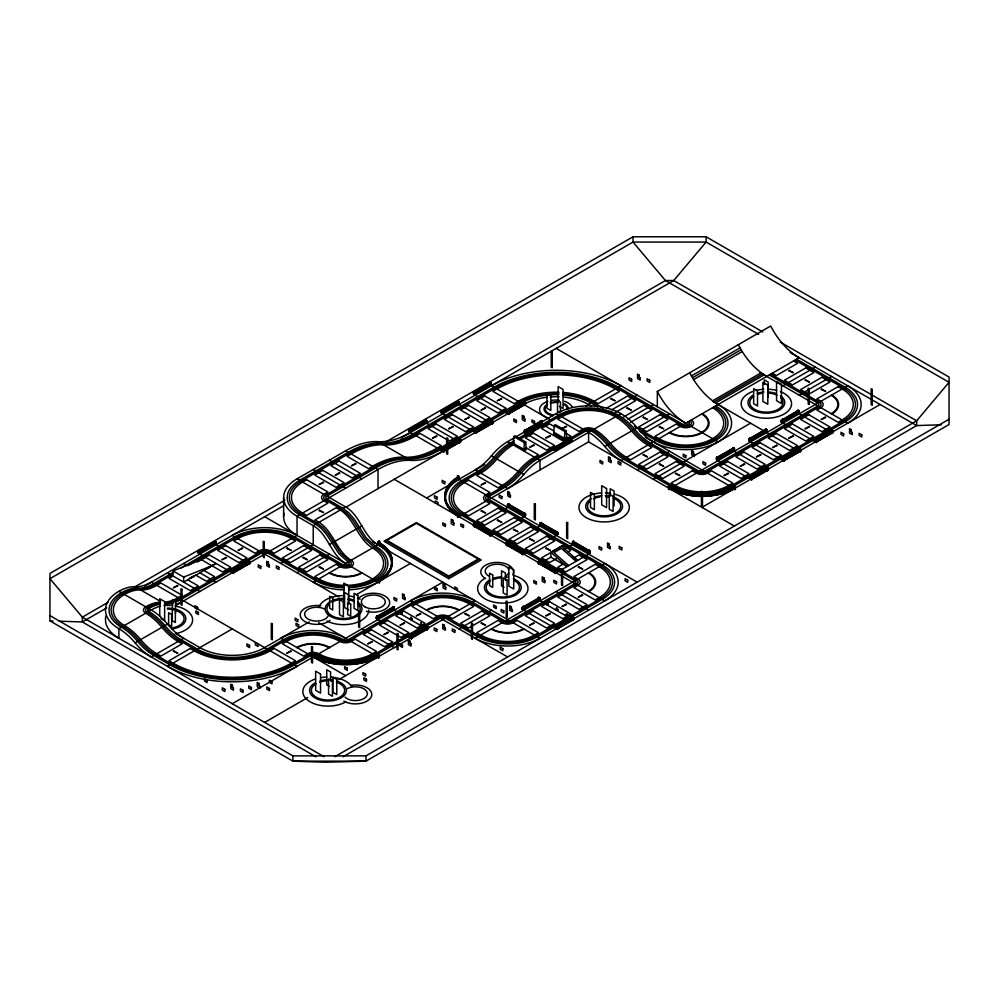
<?xml version="1.0" encoding="UTF-8"?>
<svg xmlns="http://www.w3.org/2000/svg" width="999" height="999" viewBox="0 0 999 999"><rect width="100%" height="100%" fill="white"/><g stroke="black" fill="none" stroke-linecap="round" stroke-linejoin="round"><path stroke-width="1.5" d="M378.022 488.648L378.022 469.505L345.629 450.799L297.04 478.858A45.817 26.449 0 0 0 297.04 516.258L297.04 535.402L249.8 562.674M637.175 582.155L459.003 479.295A45.817 26.449 0 0 0 459.003 516.695L588.586 441.895L588.586 432.317L556.193 413.623L541.346 422.19M525.699 441.958L524.425 442.694L523.801 451.024L526.336 449.562L525.699 441.958L515.072 435.826L513.798 436.551L513.161 444.892A47.453 27.398 -60 0 0 496.965 459.016A47.453 27.398 -60 0 1 480.769 473.151L476.723 475.499L497.977 487.774L502.035 485.439A47.453 27.398 -60 0 0 518.231 471.303A47.453 27.398 -60 0 1 534.428 457.18L538.473 454.82L526.51 447.914M566.183 430.856L555.556 424.725L554.283 425.449L553.646 433.791L564.273 439.922L564.91 431.593L566.183 430.856L566.82 438.461L569.855 440.209M378.571 581.73L382.592 579.083A46.591 26.898 0 0 0 382.592 546.328L377.934 543.506L377.934 541.97L382.592 544.805A46.591 26.898 0 0 1 382.592 577.547L377.934 580.382L378.097 582.005L377.934 580.382M633.029 236.775L49.95 573.414L49.95 620.879L292.894 761.151L325.287 762.225L365.971 761.151L949.05 424.513L949.05 377.048L706.106 236.775L633.029 236.775L633.029 242.058L665.421 280.532L758.641 334.353M348.164 452.272L299.575 480.319A42.233 24.388 0 0 0 299.575 514.797L315.771 524.15L321.391 528.483L326.848 534.852L338.873 553.633L348.164 562A3.584 2.06 0 0 1 348.164 564.922A3.584 2.06 0 0 1 343.107 564.922L294.518 536.863A42.233 24.388 0 0 0 234.79 536.863L180.794 568.031M107.992 602.36L82.343 617.17L82.343 621.952L315.846 756.767M284.802 500.287L134.977 586.775A47.453 27.398 -60 0 0 118.881 591.308A45.817 26.449 0 0 0 118.881 628.696L118.881 638.261A45.817 26.449 0 0 1 105.857 616.108M386.026 441.833L665.421 280.532L673.713 280.532L762.786 331.968M198.764 550.437L199.862 550.437L199.313 553.783L198.764 550.437L199.313 550.761M214.41 541.408L215.509 541.408L214.96 544.755L214.41 541.408L214.96 541.72M409.315 428.883L410.414 428.883L409.865 432.23L409.315 428.883L409.865 429.195M424.962 419.842L426.061 419.842L425.512 423.189L424.962 419.842L425.512 420.167M441.708 410.177L442.807 410.177L442.257 413.524L441.708 410.177L442.257 410.489M443.519 411.413L457.355 403.421L457.904 400.824L458.454 404.17L457.355 404.17M474.1 391.471L475.199 391.471L474.65 394.817L474.1 391.471L474.65 391.795M489.747 382.442L490.846 382.442L490.297 385.789L489.747 382.442L490.297 382.754M214.41 543.693L198.114 552.909L198.114 551.373L215.509 541.408M424.962 422.127L408.666 431.343L408.666 429.807L426.061 419.842M442.257 412.137L441.058 412.649L441.058 411.113L458.454 401.136M474.65 393.431L473.451 393.943L473.451 392.407L490.846 382.442M198.114 551.373L215.285 541.458L215.447 543.094M408.666 429.807L425.836 419.905L425.836 421.428M441.058 411.113L458.229 401.198L458.391 402.822M473.451 392.407L490.621 382.492M215.996 541.87L198.826 551.785L215.996 541.87L216.159 543.506L198.826 553.321M426.71 420.404L409.378 430.219L426.71 420.404L426.71 421.94L409.378 431.755M441.933 413.149L441.77 411.526L459.103 401.698L459.103 403.234L441.77 413.049M491.333 382.904L474.163 392.819L491.333 382.904L491.496 384.54L474.163 394.355M459.103 401.698L441.77 411.526M198.114 552.909L213.961 543.756M408.666 431.343L424.513 422.202M441.058 412.649L456.905 403.496M473.451 393.943L490.621 384.028M475.911 392.707L490.784 384.128M198.764 553.471L216.159 543.506M409.315 431.905L426.548 421.84L426.548 420.317M441.708 413.199L458.941 403.146L458.941 401.61M474.1 394.505L491.496 384.54M106.731 607.879L82.343 621.952L59.203 621.191M144.53 586.051L283.541 505.794M400.974 437.999L673.713 280.532L706.106 242.058L706.106 236.775M172.702 572.714L153.809 583.616A47.453 27.398 -60 0 1 137.6 588.199A47.453 27.398 -60 0 0 121.416 592.769A42.233 24.388 0 0 0 121.416 627.235A47.453 27.398 60 0 1 137.612 641.358A47.453 27.398 60 0 0 153.809 655.494L170.005 664.859A88.037 50.837 0 0 0 294.518 664.859L310.714 655.506A3.584 2.06 0 0 1 312.312 654.969M155.32 584.49L171.516 575.149M189.073 565.009L236.301 537.737A40.085 23.139 0 0 1 292.994 537.737L341.583 565.796A5.732 3.309 0 0 0 349.687 565.796A5.732 3.309 0 0 0 349.687 561.113L340.397 552.759L328.371 533.978L322.914 527.609L317.295 523.276L301.099 513.923A40.085 23.139 0 0 1 301.099 481.193L349.687 453.146A94.905 54.795 -60 0 1 382.08 443.993M197.34 562L209.478 554.982L230.744 567.257L222.64 571.928L201.386 559.652M415.984 435.751L420.042 433.416L441.296 445.691L437.25 448.027A94.905 54.795 -60 0 1 404.845 457.18A94.905 54.795 -60 0 0 372.465 466.321L368.406 468.631L347.153 456.356L351.198 454.021A94.905 54.795 -60 0 1 383.604 444.867M375.499 468.044L326.91 496.103A3.584 2.06 0 0 0 326.91 499.025L343.107 508.366L348.726 512.699L354.183 519.08L366.208 537.849L375.499 546.216A42.233 24.388 0 0 1 385.152 572.04A42.233 24.388 0 0 1 348.401 587.787M558.766 394.717A49.388 28.509 0 0 0 521.266 403.034L440.284 449.787A94.905 54.795 -60 0 1 407.879 458.941A94.905 54.795 -60 0 0 375.499 468.069M232.804 570.092L233.916 570.092L233.354 573.438L232.804 570.092L233.354 570.417M175.574 605.531L248.451 563.349L249.001 560.739L249.55 564.098L248.451 564.098M443.369 448.539L444.468 448.539L443.918 451.885L443.369 448.539L443.918 448.851M459.003 439.498L460.114 439.498L459.565 442.844L459.003 439.498L459.565 439.822M475.761 429.832L476.86 429.832L476.311 433.179L475.761 429.832L476.311 430.144M491.396 423.077L491.958 420.479L492.507 423.826L491.958 424.15L491.958 420.479M508.154 411.126L509.253 411.126L508.703 414.473L508.154 411.126L508.703 411.451M549.438 419.293L523.801 404.495L524.35 401.773L524.9 405.119L523.801 405.119M232.155 571.028L232.317 572.652L232.155 571.028L249.55 561.063M442.719 449.463L442.882 451.098L442.719 449.463L460.114 439.498M492.445 422.477L475.112 432.305L475.112 430.769L492.507 420.804M507.504 412.063L507.667 413.686L507.504 412.063L524.9 402.098M250.2 561.625L233.029 571.54L233.029 573.064L232.879 571.44L250.2 561.625L250.2 563.161L232.804 573.126M460.764 440.059L443.431 449.875L460.764 440.059L460.764 441.595L443.369 451.56M492.994 421.266L475.824 431.181L492.994 421.266L493.156 422.889L475.761 432.867M525.549 402.659L508.379 412.575L508.379 414.098L508.216 412.475L525.549 402.659L525.549 404.195L508.154 414.16M379.071 581.543A45.817 26.449 0 0 0 378.022 544.755C362.999 535.976 360.651 515.684 345.629 506.905L313.236 525.611L297.04 516.258L378.022 469.505A94.905 54.795 -60 0 1 410.427 460.352L378.022 441.67A94.905 54.795 -60 0 0 410.414 432.517L442.807 451.248A94.905 54.795 -60 0 1 410.414 460.402M232.155 572.564L248.014 563.411M446.678 448.713L457.242 442.619M507.504 413.598L523.351 404.445M345.629 507.355L508.953 413.062M509.952 412.362L522.539 405.107M524.35 404.058L523.801 404.383A45.817 26.449 0 0 1 547.252 397.252M232.879 572.976L250.2 563.161M460.764 441.595L443.593 451.511L443.593 449.975M508.216 414.011L525.549 404.195M135.077 642.832L167.47 624.125A47.453 27.398 60 0 0 183.666 638.249L151.274 656.967A47.453 27.398 60 0 1 135.077 642.832A47.453 27.398 60 0 0 118.881 628.708L151.274 609.989A47.453 27.398 -60 0 1 160.564 606.131M280.844 563.461L313.236 544.755L313.236 525.611C328.259 534.39 330.607 554.682 345.629 563.461M542.182 422.927L524.85 432.742L524.85 431.206L542.02 421.303L542.182 422.927L524.787 432.892L524.787 429.87L525.886 429.87L525.337 433.216L525.337 429.545M540.434 420.829L541.533 420.829L540.983 424.175L540.434 420.829L540.983 421.153M524.787 432.142L524.138 432.33L524.138 430.794L541.47 420.979M524.3 432.43L524.3 430.894L541.533 420.829M542.182 421.391L524.85 431.206M329.433 544.53L361.825 525.836M689.722 372.764L693.606 379.608A52.497 30.307 60 0 0 712.612 400.811L718.156 404.495A45.817 26.449 0 0 1 718.156 441.895A45.817 26.449 0 0 1 653.371 441.895A47.453 27.398 60 0 1 637.162 427.759A47.453 27.398 60 0 0 620.978 413.636L539.997 460.377A47.453 27.398 -60 0 0 523.788 474.5A47.453 27.398 -60 0 1 507.604 488.636L475.199 469.942A47.453 27.398 -60 0 0 491.408 455.819A47.453 27.398 -60 0 1 507.604 441.683L525.149 431.543M524.138 432.33L541.47 422.515L540.434 423.114M527.847 430.382L539.173 423.838M514.173 440.796L510.127 443.131A47.453 27.398 -60 0 0 493.931 457.267M518.231 438.461L558.716 415.084A42.233 24.388 0 0 1 618.443 415.084A47.453 27.398 60 0 1 634.64 429.208A47.453 27.398 60 0 0 650.836 443.344L699.425 471.403A3.584 2.06 0 0 0 704.482 471.403L817.856 405.956A3.584 2.06 0 0 0 817.856 403.034L769.267 374.975M514.348 442.457L511.65 444.006A47.453 27.398 -60 0 0 495.442 458.141A47.453 27.398 -60 0 1 479.258 472.265L463.061 481.63A40.085 23.139 0 0 0 463.061 514.36L576.435 579.82A5.732 3.309 0 0 1 576.435 584.49L511.65 621.902A5.732 3.309 0 0 1 503.546 621.902L471.153 603.196A40.085 23.139 0 0 0 414.473 603.196L349.687 640.596A5.732 3.309 0 0 1 341.583 640.596A40.085 23.139 0 0 0 284.902 640.596L268.706 649.949A51.536 29.758 0 0 1 195.816 649.949L179.62 640.596A47.453 27.398 60 0 1 163.424 626.473A47.453 27.398 60 0 0 147.228 612.337A5.732 3.309 0 0 1 147.228 607.654A47.453 27.398 -60 0 1 160.052 603.159M519.742 439.335L560.239 415.959A40.085 23.139 0 0 1 616.92 415.959A47.453 27.398 60 0 1 633.129 430.094A47.453 27.398 60 0 0 649.313 444.218L697.901 472.29A5.732 3.309 0 0 0 706.006 472.29L819.38 406.83A5.732 3.309 0 0 0 819.38 402.147L770.791 374.101M458.454 475.949L457.355 475.949L458.454 475.949L458.454 478.983L457.355 478.983M457.567 515.546A46.366 26.761 0 0 1 458.616 478.321L459.103 476.511L454.445 479.345A46.591 26.898 0 0 0 454.445 512.087L459.103 514.922L458.616 516.183M459.103 478.046L454.445 480.881A46.591 26.898 0 0 0 454.445 513.623L458.454 516.271M297.04 572.802L329.433 554.108M426.61 498.002L484.652 464.498M585.876 406.044L620.978 385.789A91.621 52.897 0 0 0 491.396 385.789L521.266 403.034M526.211 448.089L523.913 449.413L513.286 443.281M606.293 408.291L627.559 396.016L635.651 400.686L615.721 412.2M378.571 541.408L379.682 541.408L379.133 544.755L378.571 541.408L379.682 541.408M377.934 543.506L378.097 541.87M232.255 628.908L167.47 666.321A91.621 52.897 0 0 0 297.04 666.321L151.274 582.155M378.022 544.755L313.236 582.155A45.817 26.449 0 0 0 344.131 589.885M378.571 544.443L379.682 544.443M611.675 409.865L637.175 395.142M566.695 436.988L564.398 438.311L553.771 432.18M555.194 449.075L554.158 449.662L553.995 448.039L571.391 438.074L571.391 441.108L570.292 441.108M571.878 438.536L554.707 448.451L571.878 438.536L572.04 440.172L554.707 449.987M553.658 449.562L537.462 458.916A47.453 27.398 -60 0 0 521.266 473.039A47.453 27.398 -60 0 1 505.069 487.175L488.873 496.54A3.584 2.06 0 0 0 488.873 499.463L602.247 564.922A42.233 24.388 0 0 1 602.247 599.4L537.462 636.8A42.233 24.388 0 0 1 477.734 636.8L445.342 618.106A3.584 2.06 0 0 0 440.284 618.106L375.499 655.506A42.233 24.388 0 0 1 315.771 655.506A3.584 2.06 0 0 0 313.236 654.894M571.203 439.435L586.051 430.856A3.584 2.06 0 0 1 591.108 430.856A47.453 27.398 60 0 1 607.317 444.992A47.453 27.398 60 0 0 623.501 459.115L672.09 487.187A42.233 24.388 0 0 0 731.817 487.187L845.191 421.728A42.233 24.388 0 0 0 845.191 387.25L796.603 359.19M556.455 448.339L570.292 440.359L570.292 438.074L570.841 438.386M555.744 450.137L555.194 450.449L555.194 446.79L555.744 450.137L555.194 449.812M657.33 406.78L657.33 391.458L770.704 326.011A52.497 30.307 60 0 0 799.138 357.729L620.978 460.601A47.453 27.398 60 0 1 604.77 446.466A47.453 27.398 60 0 0 588.586 432.342M691.408 375.911L739.997 347.864L738.311 344.705M503.546 486.313L487.35 495.666A5.732 3.309 0 0 0 487.35 500.337L600.724 565.796A40.085 23.139 0 0 1 600.724 598.526L535.939 635.926A40.085 23.139 0 0 1 479.258 635.926L446.865 617.22A5.732 3.309 0 0 0 438.761 617.22L373.976 654.632A40.085 23.139 0 0 1 317.295 654.632A5.732 3.309 0 0 0 309.19 654.632L292.994 663.973A85.889 49.588 0 0 1 171.516 663.973L155.32 654.632A47.453 27.398 60 0 1 139.123 640.496A47.453 27.398 60 0 0 122.927 626.373A40.085 23.139 0 0 1 122.927 593.631A47.453 27.398 -60 0 1 139.136 589.048A47.453 27.398 -60 0 0 155.32 584.477M623.826 416.87L643.756 405.369L651.847 410.04L630.594 422.315M692.482 377.772L741.071 349.712L742.195 351.548A52.497 30.307 60 0 0 761.201 372.752L766.745 376.436M457.355 513.986L458.454 513.986L457.904 517.332L457.355 513.986L458.454 513.986M693.606 379.608L742.195 351.548M457.355 517.02L458.454 517.02M627.872 419.205L653.371 404.495M604.782 446.453L637.175 427.759M473.451 524.225L490.784 534.04L473.451 524.225L473.451 525.749L490.846 535.726L490.846 532.692L489.747 532.692L489.747 535.726L490.846 535.726M474.163 523.813L475.199 523.663L474.65 527.01L474.1 523.663L491.496 533.628L474.325 523.713L474.325 525.249M507.504 504.57L524.837 514.385L507.504 504.57L507.504 506.093L524.9 516.071L524.9 513.036L523.801 513.036L523.801 516.071L524.9 516.071M508.216 505.681L508.703 503.683L509.253 507.03L508.154 507.03L508.154 504.008L525.549 513.973L525.549 515.509L524.35 514.997M378.571 579.445L379.682 579.445L379.133 582.792L378.571 579.445L379.682 579.445M473.451 525.749L490.621 535.664L490.621 534.128M507.504 506.093L507.667 504.47M377.934 581.918L378.421 580.107A46.366 26.761 0 0 0 378.421 542.245L377.934 541.97M309.19 621.902L264.648 647.614A45.817 26.449 0 0 1 199.862 647.614L176.923 634.365M356.431 594.63L410.414 563.461M477.734 524.587L507.604 507.355M669.567 413.836L639.697 431.081L655.893 440.434A42.233 24.388 0 0 0 715.621 440.434A42.233 24.388 0 0 0 715.621 405.956M378.571 582.479L379.682 582.479M712.612 400.811L761.201 372.752M714.11 401.898L762.699 373.851M764.21 374.875L715.621 402.934L718.156 404.495M508.216 504.158L525.549 513.973M524.837 515.921L524.675 514.473M491.396 535.402L523.801 516.695M376.923 615.896L378.022 615.896L377.472 619.243L376.923 615.896L377.472 616.208M392.57 606.868L393.668 606.868L393.119 610.214L392.57 606.868L393.119 607.18M393.668 606.868L376.436 616.92L376.273 618.369L376.273 616.833L393.606 607.017M312.138 654.57L313.236 654.57L312.687 657.916L312.138 654.57L313.236 654.57M506.493 542.357L507.604 542.357L507.604 545.392L506.493 545.392L506.493 542.357L523.726 552.422L523.888 553.858L523.888 552.335L506.555 542.507M540.546 522.702L541.645 522.702L541.645 524.987L540.609 524.388L557.942 534.203L557.942 532.667L540.546 522.702L540.546 525.736L541.096 526.048L541.096 522.39M312.2 654.72L312.849 654.907A46.366 26.761 0 0 0 378.421 654.907L379.133 654.57L378.571 657.916L378.022 654.57L379.058 654.72M394.155 607.33L376.985 617.245L394.155 607.33L394.318 608.953L376.923 618.93M505.844 542.919L523.176 552.734L505.844 542.919L505.844 544.455L523.239 554.42L523.239 551.398L522.14 551.398L522.14 554.42L523.239 554.42M539.897 523.264L557.23 533.079L557.067 534.715L557.067 533.179L539.897 523.264L539.897 524.8L557.292 534.765L557.292 531.743L556.193 531.743L556.193 534.765L557.292 534.765M376.273 618.369L393.444 608.453L393.444 606.917M385.639 540.359L448.801 576.823L479.582 559.065M505.844 544.455L523.014 554.37L523.014 552.834M506.555 544.043L523.888 553.858M539.897 524.8L540.059 523.176M232.255 703.721L313.236 656.967A45.817 26.449 0 0 0 378.022 656.967M315.771 655.506L442.807 582.155M448.801 578.696L481.193 560.002L416.408 522.589L384.016 541.296L448.801 578.696L448.801 576.823M510.127 543.294L539.997 526.048M637.175 469.942L669.567 451.248M782.941 385.789L815.334 367.083M399.787 613.149L401.049 612.424C404.145 613.586 400.124 614.422 399.787 613.423M401.049 613.873L402.31 613.149M540.771 524.3L540.771 522.764L557.942 532.667M412.312 619.193L411.051 618.468L409.79 619.193L411.051 618.194C414.535 618.905 408.816 620.804 412.312 618.918M556.743 533.703L557.942 534.203M523.801 554.108L556.193 535.402M653.371 479.295L750.549 423.189M799.138 395.142L831.53 376.436M419.792 624.687L421.054 623.963L422.315 624.974L421.054 624.238L419.792 624.974L422.315 624.687M550.874 552.26L567.07 566.52L550.874 557.167L550.874 552.26L561.5 546.116L577.697 560.389L572.302 557.267M717.057 456.93L718.156 456.93L717.607 460.277L717.057 456.93L717.607 457.242M732.692 447.902L733.803 447.902L733.254 451.248L732.692 447.902L733.728 448.052M749.675 439.672L766.845 429.757L749.675 439.672L749.675 441.196L766.845 431.293L749.45 441.258L749.45 438.224L750.549 438.224L750.549 441.258L749.512 441.108M765.084 429.945L766.196 429.195L766.196 432.23L765.084 432.23M781.842 419.53L782.941 419.53L782.392 422.877L781.842 419.53L782.392 419.842M797.489 410.489L798.588 410.489L798.039 413.836L797.489 410.489L798.039 410.814M732.692 450.174L716.408 459.403L716.408 457.867L732.255 448.713M749.999 440.197L748.963 440.796L748.8 439.16L766.196 429.195M781.193 421.99L798.526 412.175L781.193 421.99L781.193 420.467L798.588 410.489M716.408 457.867L732.692 448.651M781.193 420.467L798.363 410.552L798.363 412.088M538.886 561.063L539.997 561.063L539.997 564.098L538.886 564.098L538.886 561.063L556.118 571.128L556.118 572.652M572.939 541.408L574.038 541.408L574.038 544.443L572.939 544.443L572.939 541.408L590.334 551.373L590.172 552.996L573.001 543.094L590.172 552.996M668.456 486.251L669.567 486.251L669.018 489.597L668.456 486.251L669.18 486.588A46.366 26.761 0 0 0 734.74 486.588L735.451 486.251L734.902 489.597L734.352 486.251L735.451 486.251M734.452 448.464L717.12 458.279L734.452 448.464L734.452 449.987L717.12 459.815M781.905 420.879L799.237 411.051L799.237 412.587L782.067 422.502L781.905 420.879L799.237 411.051M538.236 563.161L555.569 572.976L555.082 573.438L554.532 570.092L555.631 570.092L555.631 573.126L538.236 563.161L538.236 561.625L555.569 571.44L555.407 573.064M538.961 561.213L556.281 571.028L556.281 572.564L540.434 563.411M572.452 541.87L589.622 551.785L572.452 541.87L572.29 543.506L589.685 553.471L589.685 550.437L588.586 550.437L588.586 553.471L589.622 553.321M410.976 635.551L412.075 635.551L411.526 638.898L410.976 635.551L411.526 635.876M426.61 626.523L427.722 626.523L427.172 629.87L426.61 626.523L427.172 626.835M716.408 459.403L732.255 450.249M764.647 431.543L748.963 440.796M751.248 439.46L765.084 431.481M410.976 637.837L410.327 638.024L410.327 636.488L427.722 626.523M410.327 636.488L427.647 626.673L427.485 628.109L410.327 638.024M668.531 487.937L668.693 486.313L673.588 489.011A46.591 26.898 0 0 0 730.319 489.011L734.902 486.688M717.057 459.965L734.29 449.9L734.29 448.364M781.842 422.552L799.075 412.5L799.075 410.964M428.371 627.085L411.201 636.987L411.201 638.523L411.039 636.9L428.371 627.085L428.371 628.608L410.976 638.586M411.526 637.512L425.362 629.532M426.61 628.796L427.485 628.109M264.648 722.427L307.842 697.489M338.886 679.57L421.216 632.03M423.913 630.469L475.199 600.861A45.817 26.449 0 0 0 410.414 600.861L507.604 656.967M542.519 562L550.874 557.167M564.16 549.5L572.39 544.755M668.456 489.285L669.567 489.285M378.022 657.604L379.133 657.604M556.256 558.741L549.612 562.574L541.508 557.904L562.762 545.629L570.866 550.312L568.206 551.835M563.024 564.185L557.704 567.257L565.809 571.928L587.062 559.652L578.958 554.982L573.651 558.054M555.569 571.44L538.236 561.625M590.334 551.373L573.164 541.458L573.164 542.994M459.003 628.908L491.396 610.214M556.193 572.802L588.586 554.108M540.084 599.612L522.689 609.577L523.239 606.231L523.239 609.889L522.764 609.427L540.084 599.612L540.084 598.076L522.764 607.892L522.914 609.515M538.336 597.514L539.435 597.514L538.886 600.861L538.336 597.514L538.886 597.827M523.239 608.503L522.04 609.015L522.04 607.479L539.435 597.514M540.084 598.076L522.764 607.892M751.098 476.585L752.197 476.585L751.648 479.932L751.098 476.585L751.648 476.898M766.745 468.306L767.294 467.232L767.781 467.707M800.886 450.949L783.491 460.914L783.491 457.879L784.59 457.879L784.04 461.226L783.553 460.764L800.886 450.949L800.886 449.413L783.553 459.228L783.716 460.851M799.138 451.136L799.687 448.539L800.236 451.885L799.687 452.197L799.687 448.539M815.883 439.185L816.982 439.185L816.433 442.532L815.883 439.185L816.433 439.498M831.53 432.43L832.08 429.832L832.629 433.179L831.53 433.179M522.04 609.015L539.373 599.2L524.5 607.779M766.295 469.905L750.449 479.058L750.449 477.522L767.844 467.557L767.844 470.579L766.745 469.83M800.174 449.001L800.012 450.437L782.841 460.352L782.841 458.816L800.236 448.851M815.234 440.122L815.396 441.745L815.234 440.122L832.629 430.144M768.331 468.019L751.161 477.934L768.331 468.019L768.493 469.642L751.098 479.62M833.278 430.706L815.946 440.534L833.278 430.706L833.278 432.242L815.883 442.207M800.886 449.413L783.553 459.228M669.18 486.588L669.18 488.124A46.366 26.761 0 0 0 734.74 488.124L735.227 486.313L735.227 487.849M815.234 441.645L832.404 431.743L832.567 430.294M701.96 507.355L785.639 459.041M786.55 458.391L799.687 450.811M800.486 450.462L816.683 441.108M817.694 440.422L830.269 433.154M831.53 432.542L880.119 404.495M833.278 432.242L816.108 442.157L816.108 440.621M734.352 489.285L735.451 489.285M545.554 603.796L546.815 603.071C549.912 604.245 545.891 605.082 545.554 604.07M546.815 604.52L548.076 603.796M555.556 609.565L556.818 608.841C560.889 610.801 552.747 610.352 556.818 609.115L558.079 609.852M556.818 610.302L558.079 609.565M565.559 615.347L566.82 614.61L568.081 615.621L566.82 614.897L565.559 615.621L568.081 615.347M574.138 619.268L573.975 617.632L556.805 627.547L556.967 629.17L574.138 619.268L556.743 629.233L557.292 625.886L557.842 629.233L556.805 629.083M573.426 617.32L556.093 627.135L556.093 628.671L572.39 619.455L572.939 616.845L573.488 620.192L572.39 620.192M556.256 628.758L556.256 627.235L573.488 617.17M334.84 756.705L562.937 625.012M565.634 623.463L916.657 420.804L949.05 382.317L706.106 242.058L633.029 242.058L49.95 578.683L82.343 617.17L324.038 756.705M343.032 756.767L916.657 425.586L941.333 424.762M49.95 615.609L292.894 755.868L365.971 755.868L949.05 419.23M187.712 579.82L198.351 585.951L190.247 590.634L168.993 578.359L173.039 576.023L173.039 570.941L200.162 560.052A139.136 80.332 -60 0 0 205.432 557.317M183.666 577.085L210.789 566.183A139.136 80.332 -60 0 0 216.059 563.461L183.666 582.155L183.666 577.085L173.039 570.941M377.984 655.294L374.001 657.317A46.591 26.898 0 0 1 317.27 657.317L313.274 655.294M377.984 656.83L374.001 658.853A46.591 26.898 0 0 1 317.27 658.853L313.274 656.83M734.902 488.224L730.319 490.534A46.591 26.898 0 0 1 673.588 490.534L669.018 488.224M49.95 620.879L53.034 620.978M780.331 342.095L916.657 420.804L916.657 425.586L790.084 352.51M795.092 360.077L843.68 388.124A40.085 23.139 0 0 1 843.68 420.854L730.294 486.313A40.085 23.139 0 0 1 673.613 486.313L625.024 458.254A47.453 27.398 60 0 1 608.828 444.13A47.453 27.398 60 0 0 592.632 429.995A5.732 3.309 0 0 0 584.527 429.982L535.939 458.042A47.453 27.398 -60 0 0 519.742 472.165A47.453 27.398 -60 0 1 503.546 486.301M793.568 360.951L797.614 363.286L776.36 375.562L772.314 373.226M760.276 372.702L847.726 423.189A45.817 26.449 0 0 0 847.726 385.789L669.567 488.648A45.817 26.449 0 0 0 734.352 488.648L645.267 437.212M799.138 413.836L828.995 431.081M782.941 423.189L815.334 441.895M712.986 401.511L799.138 451.248M748.8 439.16L765.971 429.245L765.971 430.781M782.841 458.816L783.004 460.452M750.549 441.895L782.941 460.601M768.493 469.642L751.323 479.557L751.323 478.022M556.193 348.389L718.156 441.895M734.352 451.248L764.21 468.481M718.156 460.601L750.549 479.295M603.433 408.391L592.632 402.147A51.536 29.758 0 0 0 562.912 393.693M634.465 426.311L657.417 439.56A40.085 23.139 0 0 0 714.098 439.56A40.085 23.139 0 0 0 714.098 406.83M597.864 406.93L591.108 403.034A49.388 28.509 0 0 0 562.637 394.917M591.283 406.044L588.586 404.495A45.817 26.449 0 0 0 563.648 397.103M647.802 445.104L651.847 447.44L630.594 459.715L626.535 457.38A47.453 27.398 60 0 1 610.339 443.256A47.453 27.398 60 0 0 594.143 429.12A7.88 4.545 0 0 0 583.016 429.108L578.958 431.443L557.704 419.168L561.75 416.833A37.937 21.903 0 0 1 615.409 416.833M559.353 406.368L563.024 408.479L563.024 389.385L558.129 386.563L558.129 402.722M559.465 412.787L557.529 411.675L557.529 400.362L560.427 402.035L560.427 411.925M524.837 402.247L524.675 403.683M588.586 441.895L734.352 526.048M554.283 425.449L564.91 431.593M554.92 426.923L549.612 423.851L541.508 428.521L562.762 440.796L570.866 436.126L565.546 433.054M571.391 438.074L570.841 437.749L570.841 441.421M572.04 440.172L554.645 450.137L554.645 447.102L555.194 447.427M542.519 424.438L553.533 430.794M475.199 395.142L507.604 413.836M553.995 448.039L571.328 438.224L571.166 439.66L554.158 449.662M523.801 432.317L556.193 451.024M492.445 420.954L492.282 422.39M493.156 422.889L475.986 432.804L475.986 431.268M459.003 404.495L491.396 423.189M513.798 436.551L524.425 442.694M507.604 441.67L539.997 460.377L539.997 469.942M442.807 413.836L475.199 432.542M491.396 455.806L523.801 474.513M459.877 439.56L460.039 441.183M426.61 423.189L456.481 440.434M459.103 476.511L458.941 477.947M509.702 506.356L525.549 515.509M508.703 505.969L523.089 514.273M542.907 525.711L555.481 532.979M459.103 514.922L458.616 514.647A46.366 26.761 0 0 1 458.616 476.785M475.649 526.011L491.333 535.252L491.496 533.628M394.218 479.295L538.636 562.674M539.997 563.349L553.833 571.328M554.832 572.027L604.782 600.861A45.817 26.449 0 0 0 604.782 563.461L475.199 638.261A45.817 26.449 0 0 0 539.997 638.261L372.627 541.633M329.433 460.152L361.825 478.858M556.193 591.508L588.586 610.214M539.373 597.664L539.373 599.2M548.076 604.07L546.815 603.071M313.236 469.505L345.629 488.211M539.997 600.861L569.855 618.106M504.12 587.362L501.535 585.864L501.535 570.779L505.407 573.014L505.407 580.556M522.04 607.479L522.202 609.103M297.04 478.858L345.629 506.905M523.801 610.214L556.193 628.908M264.648 516.695L378.022 582.155A45.817 26.449 0 0 1 348.626 589.847M394.318 608.953L377.147 618.868L377.147 617.332M402.31 613.423L401.049 612.424M428.371 628.608L428.209 626.985M409.79 618.918L411.051 619.655M394.218 610.214L426.61 628.908M338.886 596.965L232.255 535.402A45.817 26.449 0 0 1 297.04 535.402A45.817 26.449 0 0 1 284.016 513.249M378.022 619.567L410.414 638.261M348.451 609.74L344.58 607.517L344.58 592.432L348.451 594.655L348.451 603.708M249.488 561.213L249.488 562.749M216.059 544.755L245.929 562M361.825 628.908L394.218 647.614M378.022 654.57L378.571 657.916M199.862 554.108L232.255 572.802M318.644 622.677L375.499 655.506M202.585 569.705L214.548 576.61L206.443 581.281L195.816 575.149M183.666 563.461L187.712 565.796M199.862 572.802L216.059 582.155M167.47 572.802L199.862 591.508M310.714 655.506L280.844 638.261A45.817 26.449 0 0 1 345.629 638.261M313.236 656.967L345.629 675.674M329.308 686.313L326.735 684.827L326.735 669.742L330.594 671.965L330.594 681.018M160.577 601.448L135.077 586.725A47.453 27.398 -60 0 0 151.274 582.142M172.59 605.107A47.453 27.398 -60 0 1 167.47 605.431L164.935 603.97A47.453 27.398 -60 0 0 173.664 602.747M118.881 591.283L151.274 609.989A47.453 27.398 60 0 1 167.482 624.125M160.951 618.518L164.623 620.641L164.623 601.548L159.74 598.726L159.74 616.346M178.097 641.483L182.155 643.818L160.889 656.093L156.843 653.746A47.453 27.398 60 0 1 140.647 639.622A47.453 27.398 60 0 0 124.45 625.486A37.937 21.903 0 0 1 124.45 594.505A47.453 27.398 -60 0 1 140.647 589.922A47.453 27.398 -60 0 0 156.843 585.364L160.889 583.029L182.155 595.304L178.097 597.652A47.453 27.398 -60 0 1 165.272 602.135M576.098 561.313L561.363 548.339L553.946 552.622L568.668 565.596M741.071 349.712L739.997 347.864M833.116 430.619L833.116 432.155M832.08 429.832L832.08 433.491M816.433 438.861L816.433 442.532M800.723 449.313L800.723 450.849M798.039 410.177L798.039 413.836M784.04 457.567L784.04 461.226M782.392 419.205L782.392 422.877M782.067 420.966L782.067 422.502M781.355 420.554L781.355 422.09M768.156 397.215L768.156 382.13L764.285 379.895L764.285 384.428M767.619 467.607L767.619 469.143M767.294 467.232L767.294 470.904M766.683 429.657L766.845 431.293M765.646 428.883L765.646 432.542M751.648 476.273L751.648 479.932M749.999 437.912L749.999 441.57M734.902 485.939L734.902 489.597M734.74 486.588L734.74 488.124M733.254 447.577L733.254 451.248M717.607 456.618L717.607 460.277M717.282 458.366L717.282 459.902M716.57 457.954L716.57 459.49M702.472 507.654L702.472 491.808L701.435 491.208L701.435 507.055M669.018 485.939L669.018 489.597M614.073 506.043L614.073 490.959L610.202 488.723L610.202 496.266M589.46 551.885L589.46 553.409M589.135 550.124L589.135 553.783M573.488 541.083L573.488 544.755M572.939 616.845L572.939 620.516M557.779 532.767L557.779 534.303M557.292 625.886L557.292 629.545M556.743 531.418L556.743 535.089M555.082 569.78L555.082 573.438M554.87 448.551L554.87 450.074M542.02 421.303L542.02 422.827M541.308 420.891L541.308 422.427M540.983 420.517L540.983 424.175M539.922 597.976L539.922 599.512M539.435 560.739L539.435 564.41M539.123 561.113L539.123 562.649M538.886 597.19L538.886 600.861M538.399 561.525L538.399 563.061M525.387 402.56L525.387 404.096M525.387 514.06L525.387 515.596M524.35 401.773L524.35 405.444M524.35 512.712L524.35 516.383M523.239 606.231L523.239 609.889M522.689 551.073L522.689 554.745M508.703 410.814L508.703 414.473M508.703 503.683L508.703 507.355M508.379 504.058L508.379 505.594M507.042 542.045L507.042 545.704M506.006 542.832L506.006 544.368M490.297 382.118L490.297 385.789M490.297 532.38L490.297 536.038M476.311 429.508L476.311 433.179M474.65 391.158L474.65 394.817M474.65 523.339L474.65 527.01M474.325 392.919L474.325 394.443M473.613 392.507L473.613 394.031M473.613 524.125L473.613 525.661M460.601 439.972L460.601 441.496M459.565 439.185L459.565 442.844M458.941 515.022L458.941 516.558M457.904 400.824L457.904 404.495M457.904 475.636L457.904 479.295M457.904 513.673L457.904 517.332M457.38 590.571L457.38 588.399L454.745 586.875L454.745 589.048M443.918 448.214L443.918 451.885M442.257 409.852L442.257 413.524M441.221 411.201L441.221 412.737M437.987 504.57L437.987 502.397L435.352 500.874L435.352 503.046M427.172 626.198L427.172 629.87M425.512 419.53L425.512 423.189M411.526 635.239L411.526 638.898M410.489 636.575L410.489 638.111M409.865 428.559L409.865 432.23M409.54 430.319L409.54 431.855M408.828 429.907L408.828 431.443M393.119 606.543L393.119 610.214M379.133 541.083L379.133 544.755M379.133 579.133L379.133 582.792M378.421 542.245L378.421 543.781A46.366 26.761 0 0 1 378.421 581.63M377.472 615.584L377.472 619.243M365.971 755.868L365.971 761.151L292.894 761.151L292.894 755.868M348.738 603.558L348.738 585.938L343.843 583.116L343.843 602.21M283.629 497.564L283.629 516.695M250.037 561.525L250.037 563.061M249.001 560.739L249.001 564.41M233.354 569.78L233.354 573.438M214.96 541.083L214.96 544.755M199.313 550.124L199.313 553.783M198.988 551.885L198.988 553.409M198.277 551.473L198.277 552.996M175.537 613.411L175.537 601.498L172.477 599.737L172.477 610.164M780.356 391.608A25.2 14.548 0 0 1 784.952 413.536A25.2 14.548 0 0 1 746.715 412.812A25.2 14.548 0 0 1 753.77 391.108M756.118 390.422A25.2 14.548 0 0 1 763.736 389.235M767.682 389.185A25.2 14.548 0 0 1 776.623 390.422M780.456 395.716A18.394 10.614 0 0 1 778.596 410.477A18.394 10.614 0 0 1 752.996 409.84A18.394 10.614 0 0 1 753.358 395.042M757.167 393.356A18.394 10.614 0 0 1 763.973 392.02M767.569 391.958A18.394 10.614 0 0 1 775.561 393.356M780.781 397.752A16.633 9.603 0 0 1 776.298 410.252A16.633 9.603 0 0 1 754.27 409.14A16.633 9.603 0 0 1 753.633 396.378M758.054 394.23A16.633 9.603 0 0 1 762.062 393.269M767.819 392.982A16.633 9.603 0 0 1 777.06 395.192M175.225 606.043A25.2 14.548 0 0 1 192.632 619.88A25.2 14.548 0 0 1 175.225 633.716M167.445 608.091A18.394 10.614 0 0 1 185.677 617.332A18.394 10.614 0 0 1 172.203 628.97M175.762 610.401A16.633 9.603 0 0 1 183.941 619.967A16.633 9.603 0 0 1 171.753 627.996M167.445 609.103A16.633 9.603 0 0 1 171.753 609.44M382.068 444.031A94.905 54.795 -60 0 0 414.473 434.852L495.454 388.124A85.889 49.588 0 0 1 616.92 388.124L681.705 425.524A5.732 3.309 0 0 0 689.809 425.524A5.732 3.309 0 0 0 689.809 420.854M415.984 435.726A94.905 54.795 -60 0 1 383.591 444.917M406.356 458.066A94.905 54.795 -60 0 0 438.761 448.876L519.742 402.147A51.536 29.758 0 0 1 558.878 393.481M558.99 392.245A53.684 30.994 0 0 0 518.231 401.273L514.173 403.608L492.919 391.346L496.965 388.998A83.754 48.352 0 0 1 615.409 388.998L619.455 391.346L598.201 403.608L594.143 401.273A53.684 30.994 0 0 0 563.199 392.457M550.212 396.965A45.817 26.449 0 0 1 559.178 396.803M351.173 685.314A16.371 9.453 0 0 1 371.228 696.89A16.371 9.453 0 0 1 343.831 701.123M346.953 688.811A11.951 6.906 0 0 1 364.56 689.248A11.951 6.906 0 0 1 362.262 699.337A11.951 6.906 0 0 1 345.055 697.14M345.829 701.86A25.2 14.548 0 0 1 308.029 700.436A25.2 14.548 0 0 1 315.422 678.983M321.491 677.522A25.2 14.548 0 0 1 326.698 677.047M330.644 677.11A25.2 14.548 0 0 1 351.698 686.6M337.212 681.218A18.394 10.614 0 0 1 343.082 696.503A18.394 10.614 0 0 1 316.196 698.551A18.394 10.614 0 0 1 315.01 682.904M320.242 680.794A18.394 10.614 0 0 1 326.823 679.819M330.419 679.894A18.394 10.614 0 0 1 332.779 680.157M336.338 682.105A16.633 9.603 0 0 1 341.646 695.928A16.633 9.603 0 0 1 317.32 697.777A16.633 9.603 0 0 1 316.246 683.628M319.692 682.105A16.633 9.603 0 0 1 326.573 680.843M345.629 450.836A94.905 54.795 -60 0 1 378.034 441.645M547.877 417.932A16.633 9.603 0 0 1 547.877 401.298M551.885 400.337A16.633 9.603 0 0 1 559.078 400.162M564.497 401.298A16.633 9.603 0 0 1 572.252 407.13M553.046 415.621A12.138 7.005 0 0 1 547.602 403.896M550.112 402.784A12.138 7.005 0 0 1 558.304 401.948M564.772 403.896A12.138 7.005 0 0 1 568.331 408.853M553.346 414.972A10.977 6.344 0 0 1 546.678 405.681M550.699 403.359A10.977 6.344 0 0 1 556.193 402.51M563.948 404.37A10.977 6.344 0 0 1 567.17 408.853M330.007 620.354A16.371 9.453 0 0 1 308.816 623.251A16.371 9.453 0 0 1 301.361 611.438A16.371 9.453 0 0 1 320.829 605.794M328.134 615.958A11.951 6.906 0 0 1 311.538 620.429A11.951 6.906 0 0 1 306.793 610.214A11.951 6.906 0 0 1 325.037 609.29M359.141 597.964A16.371 9.453 0 0 1 381.094 594.368A16.371 9.453 0 0 1 387.962 606.93A16.371 9.453 0 0 1 366.396 611.251M368.768 610.102A25.2 14.548 0 0 1 353.971 623.351A25.2 14.548 0 0 1 326.948 621.041M319.23 606.343A25.2 14.548 0 0 1 343.569 595.554M350.087 596.053A25.2 14.548 0 0 1 353.821 596.815M357.567 598.001A25.2 14.548 0 0 1 360.189 599.175M357.654 602.11A18.394 10.614 0 0 1 355.794 616.87A18.394 10.614 0 0 1 330.194 616.233A18.394 10.614 0 0 1 330.569 601.435M331.743 600.811A18.394 10.614 0 0 1 343.569 598.326M348.326 598.688A18.394 10.614 0 0 1 352.772 599.75M357.979 604.145A16.633 9.603 0 0 1 343.569 618.543A16.633 9.603 0 0 1 329.158 604.145M331.805 602.147A16.633 9.603 0 0 1 343.569 599.338M347.877 599.662A16.633 9.603 0 0 1 354.27 601.585M614.385 494.105A25.2 14.548 0 0 1 624.512 515.934A25.2 14.548 0 0 1 585.402 517.12A25.2 14.548 0 0 1 591.533 494.792M592.682 494.43A25.2 14.548 0 0 1 601.498 492.919M605.444 492.857A25.2 14.548 0 0 1 610.651 493.331M613.324 497.027A18.394 10.614 0 0 1 619.193 512.325A18.394 10.614 0 0 1 592.307 514.36A18.394 10.614 0 0 1 591.121 498.713M594.929 497.027A18.394 10.614 0 0 1 601.735 495.704M605.332 495.629A18.394 10.614 0 0 1 608.891 495.966M613.673 498.364A16.633 9.603 0 0 1 618.031 511.5A16.633 9.603 0 0 1 595.392 514.398A16.633 9.603 0 0 1 589.722 501.423M593.431 498.876A16.633 9.603 0 0 1 599.825 496.953M605.581 496.665A16.633 9.603 0 0 1 608.441 496.953M378.421 656.443A46.366 26.761 0 0 1 312.849 656.443M348.251 586.55A40.085 23.139 0 0 0 383.154 571.603A40.085 23.139 0 0 0 373.976 547.09L364.685 538.723L352.659 519.955L347.215 513.586L341.583 509.253L325.387 499.9A5.732 3.309 0 0 1 325.387 495.217L373.976 467.17A94.905 54.795 -60 0 1 406.381 458.017M344.318 586.588A40.085 23.139 0 0 1 317.295 579.82L268.706 551.773A5.732 3.309 0 0 0 260.602 551.773L179.62 598.526A47.453 27.398 -60 0 1 173.988 601.223M345.629 585.364A37.937 21.903 0 0 0 380.681 571.84A37.937 21.903 0 0 0 372.465 547.964C356.343 538.249 354.108 515.309 336.014 507.792L314.76 520.054C332.854 527.584 335.09 550.524 351.198 560.239A7.88 4.545 0 0 1 351.198 566.67A7.88 4.545 0 0 1 340.06 566.67L336.014 564.335L314.76 576.61L318.806 578.945A37.937 21.903 0 0 0 344.393 585.352M344.255 587.824A42.233 24.388 0 0 1 315.771 580.694L267.183 552.647A3.584 2.06 0 0 0 262.125 552.647L181.144 599.4A47.453 27.398 -60 0 1 175.512 602.097M712.587 407.704A37.937 21.903 0 0 1 712.587 438.673A37.937 21.903 0 0 1 658.94 438.673L654.882 436.338L676.148 424.063L680.194 426.411A7.88 4.545 0 0 0 691.333 426.411A7.88 4.545 0 0 0 691.333 419.98M701.685 413.998A22.515 12.999 0 0 1 701.685 432.38A22.515 12.999 0 0 1 669.842 432.38M702.235 413.686A23.289 13.449 0 0 1 702.235 432.704A23.289 13.449 0 0 1 669.293 432.704M685.764 423.189A52.497 30.307 60 0 1 657.33 391.458M688.286 421.728A3.584 2.06 0 0 1 688.286 424.65A3.584 2.06 0 0 1 683.229 424.65L618.443 387.25A88.037 50.837 0 0 0 493.931 387.25L412.949 434.003A94.905 54.795 -60 0 1 380.544 443.156A94.905 54.795 -60 0 0 348.164 452.297M831.255 395.292A22.515 12.999 0 0 1 831.255 413.686M831.805 394.98A23.289 13.449 0 0 1 831.805 413.998M361.551 572.652A22.515 12.999 0 0 1 329.707 572.652M362.1 572.964A23.289 13.449 0 0 1 329.158 572.964M297.315 647.777A22.515 12.999 0 0 1 329.158 647.777M296.765 647.452A23.289 13.449 0 0 1 329.707 647.452M426.898 610.364A22.515 12.999 0 0 1 458.728 610.364M426.336 610.052A23.289 13.449 0 0 1 459.29 610.052M523.513 628.758A22.515 12.999 0 0 1 491.683 628.758M524.075 629.07A23.289 13.449 0 0 1 491.121 629.07M588.311 572.964A22.515 12.999 0 0 1 588.311 591.346M588.861 572.652A23.289 13.449 0 0 1 588.861 591.67M485.576 578.571A16.371 9.453 0 0 1 492.919 562.749A16.371 9.453 0 0 1 512.974 574.338M508.703 572.914A11.951 6.906 0 0 1 505.606 576.011M488.698 576.011A11.951 6.906 0 0 1 491.183 565.159A11.951 6.906 0 0 1 508.703 569.343M513.074 575.274A25.2 14.548 0 0 1 524.413 596.053A25.2 14.548 0 0 1 487.3 600.024A25.2 14.548 0 0 1 485.002 578.284M513.361 578.708A18.394 10.614 0 0 1 517.245 593.993A18.394 10.614 0 0 1 490.596 595.342A18.394 10.614 0 0 1 489.81 579.895M493.618 578.209A18.394 10.614 0 0 1 501.623 576.81M505.219 576.873A18.394 10.614 0 0 1 507.579 577.147M514.585 580.619A16.633 9.603 0 0 1 514.922 593.993A16.633 9.603 0 0 1 491.758 594.58A16.633 9.603 0 0 1 490.072 581.231M492.12 580.044A16.633 9.603 0 0 1 501.373 577.834M556.193 413.623A45.817 26.449 0 0 1 620.978 413.623M493.943 457.28A47.453 27.398 -60 0 1 477.734 471.391L461.538 480.756A42.233 24.388 0 0 0 461.538 515.234L574.912 580.694A3.584 2.06 0 0 1 574.912 583.616L510.127 621.028A3.584 2.06 0 0 1 505.069 621.028L472.677 602.322A42.233 24.388 0 0 0 412.949 602.322L348.164 639.722A3.584 2.06 0 0 1 343.107 639.722A42.233 24.388 0 0 0 283.379 639.722L267.183 649.075A49.388 28.509 0 0 1 197.34 649.075L181.144 639.722A47.453 27.398 60 0 1 164.935 625.599A47.453 27.398 60 0 0 148.739 611.463A3.584 2.06 0 0 1 148.739 608.528M615.409 416.845A47.453 27.398 60 0 1 631.605 430.969A47.453 27.398 60 0 0 647.802 445.092M183.666 600.849A47.453 27.398 -60 0 1 176.199 604.208M145.704 613.211A7.88 4.545 0 0 1 145.704 606.78A47.453 27.398 -60 0 1 160.252 602.172M145.704 613.224A47.453 27.398 60 0 1 161.913 627.335A47.453 27.398 60 0 0 178.097 641.47M164.111 605.506A47.453 27.398 -60 0 1 167.482 605.419M148.739 608.541A47.453 27.398 -60 0 1 159.828 604.283M172.153 601.873A47.453 27.398 -60 0 1 165.085 603.121M400.399 613.049L401.735 613.149L400.399 613.049M400.724 611.638L401.386 611.688L400.761 611.588M410.389 618.818L411.725 618.918L410.389 618.818M410.726 617.407L411.388 617.469L410.751 617.37M420.392 624.587L421.728 624.687L420.392 624.587M420.716 623.189L421.391 623.239L420.716 623.189M546.166 603.696L547.502 603.796L546.166 603.696M546.49 602.285L547.165 602.335L546.49 602.285M556.156 609.465L557.492 609.565L556.231 609.378M556.493 608.066L557.155 608.116L556.53 608.016M566.158 615.234L567.494 615.347L566.233 615.147M566.483 613.836L567.157 613.886L566.52 613.786M306.656 479.732L302.61 482.067A37.937 21.903 0 0 0 302.61 513.049L306.656 515.384L327.922 503.109L323.863 500.774A7.88 4.545 0 0 1 323.863 494.343L327.922 492.007L306.656 479.732M322.852 470.379L314.76 475.062L336.014 487.337L344.118 482.654L322.852 470.379M339.048 461.038L330.956 465.709L352.21 477.984L360.314 473.301L339.048 461.038M323.089 482.205L319.043 484.54L323.639 482.529L323.089 482.205M339.285 472.852L335.239 475.187L339.835 473.176L339.285 472.852M355.482 463.499L351.436 465.846L356.031 463.823L355.482 463.499M225.674 545.629L217.582 550.312L238.836 562.574L246.94 557.904L225.674 545.629M237.824 538.623L233.778 540.958L255.032 553.234L259.078 550.886A7.88 4.545 0 0 1 270.217 550.886L274.263 553.234L295.529 540.958L291.471 538.623A37.937 21.903 0 0 0 237.824 538.623M436.238 424.063L428.134 428.746L449.388 441.021L457.492 436.338L436.238 424.063M452.435 414.722L444.33 419.393L465.584 431.668L473.688 426.985L452.435 414.722M468.631 405.369L460.527 410.04L481.78 422.315L489.885 417.644L468.631 405.369M484.827 396.016L476.723 400.686L497.977 412.962L506.081 408.291L484.827 396.016M177.322 585.501L173.264 587.849L177.872 585.826L177.322 585.501M193.519 576.148L189.46 578.496L194.068 576.473L193.519 576.148M209.715 566.808L205.657 569.143L210.265 567.12L209.715 566.808M225.911 557.454L221.865 559.79L226.461 557.767L225.911 557.454M242.108 548.101L238.062 550.437L242.657 548.426L242.108 548.101M436.463 435.889L432.417 438.224L437.013 436.213L436.463 435.889M452.659 426.536L448.613 428.871L453.209 426.86L452.659 426.536M468.856 417.182L464.81 419.53L469.405 417.507L468.856 417.182M485.052 407.842L481.006 410.177L485.601 408.154L485.052 407.842M501.248 398.489L497.202 400.824L501.798 398.801L501.248 398.489M319.593 510.264L319.043 510.576L323.639 512.599L319.593 510.264M287.2 548.101L286.651 548.426L291.246 550.437L287.2 548.101M303.621 545.629L282.367 557.904L290.459 562.574L311.725 550.312L303.621 545.629M303.396 557.454L302.847 557.767L307.442 559.79L303.396 557.454M319.817 554.982L298.564 567.257L306.656 571.928L327.922 559.652L319.817 554.982M533.416 433.204L525.312 437.874L546.565 450.149L554.67 445.467L533.416 433.204M468.631 480.169L464.572 482.517A37.937 21.903 0 0 0 464.572 513.486L468.631 515.821L489.885 503.546L485.839 501.211A7.88 4.545 0 0 1 485.839 494.78L489.885 492.445L468.631 480.169M173.826 650.961L173.264 651.286L177.872 653.296L173.826 650.961M319.593 566.808L319.043 567.12L323.639 569.143L319.593 566.808M611.126 398.489L610.576 398.801L615.172 400.824L611.126 398.489M533.641 445.017L529.595 447.365L534.19 445.342L533.641 445.017M549.837 435.676L545.791 438.012L550.387 435.989L549.837 435.676M566.033 426.323L561.987 428.658L566.583 426.635L566.033 426.323M190.247 648.488L168.993 660.764L173.039 663.099A83.754 48.352 0 0 0 291.471 663.099L295.529 660.764L274.263 648.488L270.217 650.824A53.684 30.994 0 0 1 194.293 650.824L190.247 648.488M485.052 482.642L481.006 484.977L485.601 482.967L485.052 482.642M416.408 523.339L386.938 540.359L448.801 576.086L478.284 559.065L416.408 523.339M627.322 407.842L626.773 408.154L631.368 410.177L627.322 407.842M481.555 510.701L481.006 511.013L485.601 513.036L481.555 510.701M643.518 417.182L642.969 417.507L647.564 419.53L643.518 417.182M497.977 508.229L476.723 520.504L484.827 525.174L506.081 512.899L497.977 508.229M659.952 414.722L638.686 426.985L646.79 431.668L668.044 419.393L659.952 414.722M286.413 641.483L282.367 643.818L303.621 656.093L307.667 653.746A7.88 4.545 0 0 1 318.806 653.746A37.937 21.903 0 0 0 372.465 653.746L376.511 651.41L355.244 639.135L351.198 641.483A7.88 4.545 0 0 1 340.06 641.483A37.937 21.903 0 0 0 286.413 641.483M497.752 520.054L497.202 520.367L501.798 522.39L497.752 520.054M659.715 426.536L659.165 426.86L663.761 428.871L659.715 426.536M514.173 517.582L492.919 529.857L501.023 534.527L522.277 522.252L514.173 517.582M290.697 650.961L286.651 653.296L291.246 651.286L290.697 650.961M513.948 529.395L513.399 529.72L517.994 531.743L513.948 529.395M643.518 454.595L642.969 454.907L647.564 456.93L643.518 454.595M789.285 370.429L788.735 370.754L793.343 372.777L789.285 370.429M530.369 526.935L509.115 539.198L517.22 543.881L538.473 531.605L530.369 526.935M659.952 452.122L638.686 464.398L646.79 469.068L668.044 456.793L659.952 452.122M805.718 367.957L784.452 380.232L792.557 384.915L813.81 372.639L805.718 367.957M371.441 629.795L363.349 634.465L384.603 646.74L392.707 642.057L371.441 629.795M387.637 620.441L379.545 625.112L400.799 637.387L408.903 632.717L387.637 620.441M403.833 611.088L395.741 615.759L416.995 628.034L425.099 623.364L403.833 611.088M415.984 604.07L411.938 606.418L433.191 618.681L437.25 616.346A7.88 4.545 0 0 1 448.376 616.346L452.435 618.681L473.688 606.418L469.642 604.07A37.937 21.903 0 0 0 415.984 604.07M530.144 538.748L529.595 539.073L534.19 541.083L530.144 538.748M659.715 463.948L659.165 464.26L663.761 466.283L659.715 463.948M805.481 379.782L804.932 380.107L809.54 382.118L805.481 379.782M546.565 536.276L525.312 548.551L533.416 553.234L554.67 540.958L546.565 536.276M676.148 461.476L654.882 473.751L662.986 478.421L684.24 466.146L676.148 461.476M821.915 377.31L800.649 389.585L808.753 394.268L830.007 381.993L821.915 377.31M371.678 641.608L367.632 643.943L372.227 641.932L371.678 641.608M387.874 632.255L383.828 634.602L388.424 632.579L387.874 632.255M404.071 622.914L400.025 625.249L404.62 623.226L404.071 622.914M420.267 613.561L416.221 615.896L420.816 613.873L420.267 613.561M546.341 548.101L545.791 548.426L550.387 550.437L546.341 548.101M675.911 473.289L675.361 473.613L679.957 475.636L675.911 473.289M821.678 389.135L821.128 389.448L825.736 391.471L821.678 389.135M692.344 470.829L671.078 483.091L675.137 485.439A37.937 21.903 0 0 0 728.783 485.439L732.829 483.091L711.575 470.829L707.529 473.164A7.88 4.545 0 0 1 696.39 473.164L692.344 470.829M838.111 386.663L816.845 398.938L820.903 401.273A7.88 4.545 0 0 1 820.903 407.704L816.845 410.04L838.111 422.315L842.157 419.98A37.937 21.903 0 0 0 842.157 388.998L838.111 386.663M727.771 461.476L719.667 466.146L740.933 478.421L749.025 473.751L727.771 461.476M743.968 452.122L735.863 456.793L757.13 469.068L765.222 464.398L743.968 452.122M760.164 442.769L752.06 447.44L773.326 459.715L781.418 455.044L760.164 442.769M776.36 433.416L768.256 438.099L789.522 450.362L797.614 445.691L776.36 433.416M792.557 424.063L784.452 428.746L805.718 441.021L813.81 436.338L792.557 424.063M808.753 414.722L800.649 419.393L821.915 431.668L830.007 426.985L808.753 414.722M465.359 613.561L464.81 613.873L469.405 615.896L465.359 613.561M481.78 611.088L460.527 623.364L468.631 628.034L489.885 615.759L481.78 611.088M727.996 473.289L723.95 475.636L728.546 473.613L727.996 473.289M744.193 463.948L740.147 466.283L744.742 464.26L744.193 463.948M760.389 454.595L756.343 456.93L760.938 454.907L760.389 454.595M776.585 445.242L772.539 447.577L777.135 445.554L776.585 445.242M792.781 435.889L788.735 438.224L793.343 436.213L792.781 435.889M808.978 426.536L804.932 428.871L809.54 426.86L808.978 426.536M825.174 417.182L821.128 419.53L825.736 417.507L825.174 417.182M481.555 622.914L481.006 623.226L485.601 625.249L481.555 622.914M578.733 566.808L578.184 567.12L582.779 569.143L578.733 566.808M497.977 620.441L476.723 632.717L480.769 635.052A37.937 21.903 0 0 0 534.428 635.052L538.473 632.717L517.22 620.441L513.161 622.777A7.88 4.545 0 0 1 502.035 622.777L497.977 620.441M595.167 564.335L573.901 576.61L577.946 578.945A7.88 4.545 0 0 1 577.946 585.377L573.901 587.712L595.167 599.987L599.213 597.652A37.937 21.903 0 0 0 599.213 566.67L595.167 564.335M533.416 611.088L525.312 615.759L546.565 628.034L554.67 623.364L533.416 611.088M549.612 601.735L541.508 606.418L562.762 618.681L570.866 614.01L549.612 601.735M565.809 592.382L557.704 597.065L578.958 609.34L587.062 604.657L565.809 592.382M533.641 622.914L529.595 625.249L534.19 623.226L533.641 622.914M549.837 613.561L545.791 615.896L550.387 613.873L549.837 613.561M566.033 604.208L561.987 606.543L566.583 604.52L566.033 604.208M582.23 594.855L578.184 597.19L582.779 595.179L582.23 594.855M872.214 389.41L871.165 388.811L871.165 404.657L872.214 405.257L872.214 389.41M809.24 388.711L808.203 388.112L808.203 403.946L809.24 404.545L809.24 388.711M781.455 384.403L776.56 381.581L776.56 400.674L781.455 403.496L781.455 384.403M861.762 434.79L859.128 433.266L859.128 435.439L861.762 436.963L861.762 434.79M851.235 429.695L849.475 428.671L849.475 430.119L851.235 431.131L851.235 429.695M852.172 432.467L849.537 430.944L849.537 433.104L852.172 434.627L852.172 432.467M767.794 385.152L762.899 382.33L762.899 401.423L767.794 404.245L767.794 385.152M843.656 433.791L841.008 432.267L841.008 434.428L843.656 435.951L843.656 433.791M757.517 390.871L753.658 388.636L753.658 403.721L757.517 405.956L757.517 390.871M649.762 380.282L647.127 378.758L647.127 380.919L649.762 382.442L649.762 380.282M639.223 375.174L637.474 374.163L637.474 375.599L639.223 376.623L639.223 375.174M640.172 377.947L637.524 376.423L637.524 378.596L640.172 380.119L640.172 377.947M631.643 379.27L629.008 377.747L629.008 379.92L631.643 381.443L631.643 379.27M552.26 351.91L551.223 351.311L551.223 367.157L552.26 367.757L552.26 351.91M693.443 451.548L691.695 450.537L691.695 451.985L693.443 452.997L693.443 451.548M694.392 454.32L691.758 452.797L691.758 454.97L694.392 456.493L694.392 454.32M705.569 463.136L702.934 461.613L702.934 463.773L705.569 465.297L705.569 463.136M685.863 455.656L683.229 454.133L683.229 456.293L685.863 457.817L685.863 455.656M550.824 395.429L546.965 393.194L546.965 408.279L550.824 410.514L550.824 395.429M620.741 462.887L618.106 461.363L618.106 463.524L620.741 465.047L620.741 462.887M610.214 457.779L608.453 456.768L608.453 458.216L610.214 459.228L610.214 457.779M611.151 460.564L608.516 459.041L608.516 461.201L611.151 462.724L611.151 460.564M534.552 421.453L531.905 419.93L531.905 422.102L534.552 423.626L534.552 421.453M524.013 416.358L522.252 415.347L522.252 416.783L524.013 417.794L524.013 416.358M602.622 461.888L599.987 460.364L599.987 462.525L602.622 464.048L602.622 461.888M524.95 419.13L522.315 417.607L522.315 419.78L524.95 421.291L524.95 419.13M516.433 420.454L513.798 418.931L513.798 421.103L516.433 422.627L516.433 420.454M606.58 488.548L601.685 485.726L601.685 504.82L606.58 507.642L606.58 488.548M613.111 496.378L609.24 494.143L609.24 509.228L613.111 511.463L613.111 496.378M594.38 494.58L590.521 492.357L590.521 507.442L594.38 509.665L594.38 494.58M447.677 438.461L446.64 437.862L446.64 453.708L447.677 454.308L447.677 438.461M621.79 547.827L619.155 546.303L619.155 548.476L621.79 549.999L621.79 547.827M609.24 543.943L607.479 542.932L607.479 544.368L609.24 545.379L609.24 543.943M610.177 546.715L607.542 545.192L607.542 547.365L610.177 548.876L610.177 546.715M535.327 504.158L534.29 503.558L534.29 519.393L535.327 519.992L535.327 504.158M567.669 522.827L566.633 522.227L566.633 538.074L567.669 538.673L567.669 522.827M509.478 492.495L507.729 491.483L507.729 492.932L509.478 493.943L509.478 492.495M510.427 495.267L507.779 493.756L507.779 495.916L510.427 497.44L510.427 495.267M601.66 548.039L599.013 546.515L599.013 548.688L601.66 550.212L601.66 548.039M501.898 496.603L499.263 495.079L499.263 497.24L501.898 498.763L501.898 496.603M627.722 580.194L625.087 578.671L625.087 580.831L627.722 582.355L627.722 580.194M444.817 481.83L442.182 480.307L442.182 482.467L444.817 483.991L444.817 481.83M437.125 497.227L434.478 495.704L434.478 497.864L437.125 499.388L437.125 497.227M562.562 569.767L561.525 569.168L561.525 585.002L562.562 585.601L562.562 569.767M463.524 525.412L460.876 523.888L460.876 526.048L463.524 527.572L463.524 525.412M452.984 520.304L451.223 519.293L451.223 520.729L452.984 521.753L452.984 520.304M556.518 581.78L553.871 580.257L553.871 582.417L556.518 583.94L556.518 581.78M453.921 523.076L451.286 521.553L451.286 523.726L453.921 525.249L453.921 523.076M543.956 577.897L542.207 576.873L542.207 578.321L543.956 579.333L543.956 577.897M544.905 580.669L542.257 579.145L542.257 581.306L544.905 582.829L544.905 580.669M445.404 524.4L442.769 522.877L442.769 525.049L445.404 526.573L445.404 524.4M536.376 581.992L533.741 580.469L533.741 582.629L536.376 584.153L536.376 581.992M513.723 569.892L508.828 567.07L508.828 586.163L513.723 588.985L513.723 569.892M507.092 580.044L503.221 577.809L503.221 592.894L507.092 595.129L507.092 580.044M492.719 575.037L489.56 573.201L489.56 585.576L492.719 587.4L492.719 575.037M507.23 601.573L506.193 600.973L506.193 616.808L507.23 617.407L507.23 601.573M511.388 606.793L509.64 605.781L509.64 607.217L511.388 608.241L511.388 606.793M512.337 609.565L509.69 608.041L509.69 610.214L512.337 611.738L512.337 609.565M496.266 606.505L493.631 604.982L493.631 607.142L496.266 608.666L496.266 606.505M503.808 610.889L501.173 609.378L501.173 611.538L503.808 613.061L503.808 610.889M444.83 584.515L443.069 583.503L443.069 584.939L444.83 585.963L444.83 584.515M445.766 587.287L443.131 585.764L443.131 587.936L445.766 589.46L445.766 587.287M437.25 588.611L434.602 587.087L434.602 589.26L437.25 590.784L437.25 588.611M472.477 623.538L471.441 622.939L471.441 638.786L472.477 639.385L472.477 623.538M502.834 648.613L500.199 647.09L500.199 649.25L502.834 650.774L502.834 648.613M404.233 594.892L402.472 593.868L402.472 595.317L404.233 596.328L404.233 594.892M405.169 597.664L402.535 596.141L402.535 598.301L405.169 599.825L405.169 597.664M454.932 630.406L452.297 628.883L452.297 631.043L454.932 632.567L454.932 630.406M444.405 625.299L442.644 624.288L442.644 625.724L444.405 626.748L444.405 625.299M396.653 598.988L394.018 597.464L394.018 599.625L396.653 601.148L396.653 598.988M445.342 628.071L442.707 626.548L442.707 628.721L445.342 630.244L445.342 628.071M436.825 629.395L434.19 627.872L434.19 630.044L436.825 631.568L436.825 629.395M357.942 595.529L354.071 593.294L354.071 608.379L357.942 610.614L357.942 595.529M264.285 541.908L263.249 541.308L263.249 557.142L264.285 557.742L264.285 541.908M350.699 604.308L347.652 602.547L347.652 614.46L350.699 616.221L350.699 604.308M343.369 601.81L339.51 599.575L339.51 614.66L343.369 616.895L343.369 601.81M359.677 611.713L358.641 611.113L358.641 626.96L359.677 627.559L359.677 611.713M398.039 634.028L396.99 633.428L396.99 649.263L398.039 649.862L398.039 634.028M410.077 641.196L408.329 640.172L408.329 641.62L410.077 642.632L410.077 641.196M332.729 598.039L329.67 596.278L329.67 608.191L332.729 609.952L332.729 598.039M278.958 567.382L276.323 565.859L276.323 568.019L278.958 569.542L278.958 567.382M411.026 643.968L408.379 642.444L408.379 644.605L411.026 646.128L411.026 643.968M268.431 562.275L266.671 561.263L266.671 562.712L268.431 563.723L268.431 562.275M269.368 565.047L266.733 563.523L266.733 565.696L269.368 567.22L269.368 565.047M402.497 645.292L399.862 643.768L399.862 645.928L402.497 647.452L402.497 645.292M260.839 566.383L258.204 564.86L258.204 567.02L260.839 568.543L260.839 566.383M297.802 619.655L295.167 618.131L295.167 620.292L297.802 621.815L297.802 619.655M298.676 624.825L296.041 623.301L296.041 625.461L298.676 626.985L298.676 624.825M365.622 674.088L362.987 672.564L362.987 674.737L365.622 676.261L365.622 674.088M272.34 623.975L271.303 623.376L271.303 639.21L272.34 639.81L272.34 623.975M312.55 647.177L311.501 646.578L311.501 662.424L312.55 663.024L312.55 647.177M347.29 668.206L344.655 666.683L344.655 668.855L347.29 670.379L347.29 668.206M366.483 679.258L363.848 677.734L363.848 679.907L366.483 681.43L366.483 679.258M182.005 589.41L180.969 588.811L180.969 604.645L182.005 605.244L182.005 589.41M336.763 679.482L332.904 677.26L332.904 692.344L336.763 694.567L336.763 679.482M320.542 674.038L315.647 671.216L315.647 690.309L320.542 693.131L320.542 674.038M332.43 681.168L328.559 678.933L328.559 694.018L332.43 696.253L332.43 681.168M197.577 607.192L194.93 605.669L194.93 607.842L197.577 609.365L197.577 607.192M258.017 644.33L255.369 642.807L255.369 644.979L258.017 646.503L258.017 644.33M198.439 612.375L195.804 610.851L195.804 613.011L198.439 614.535L198.439 612.375M249.575 645.466L246.94 643.943L246.94 646.103L249.575 647.627L249.575 645.466M175.362 610.576L172.303 608.816L172.303 620.741L175.362 622.502L175.362 610.576M171.653 614.472L168.606 612.699L168.606 624.625L171.653 626.385L171.653 614.472M271.978 681.668L269.343 680.144L269.343 682.317L271.978 683.84L271.978 681.668M269.493 688.511L266.858 686.987L266.858 689.16L269.493 690.671L269.493 688.511M258.966 683.416L257.205 682.392L257.205 683.84L258.966 684.852L258.966 683.416M259.902 686.188L257.267 684.665L257.267 686.825L259.902 688.348L259.902 686.188M251.386 687.512L248.751 685.988L248.751 688.149L251.386 689.672L251.386 687.512M243.057 690.371L240.409 688.848L240.409 691.008L243.057 692.532L243.057 690.371M232.517 685.264L230.757 684.253L230.757 685.689L232.517 686.713L232.517 685.264M233.454 688.036L230.819 686.513L230.819 688.686L233.454 690.209L233.454 688.036M224.937 689.36L222.302 687.836L222.302 690.009L224.937 691.533L224.937 689.36M207.118 680.431L204.483 678.908L204.483 681.081L207.118 682.604L207.118 680.431M364.872 606.818A11.951 6.906 0 0 0 384.865 603.721A11.951 6.906 0 0 0 370.229 595.267A11.951 6.906 0 0 0 364.872 606.818"/></g></svg>
